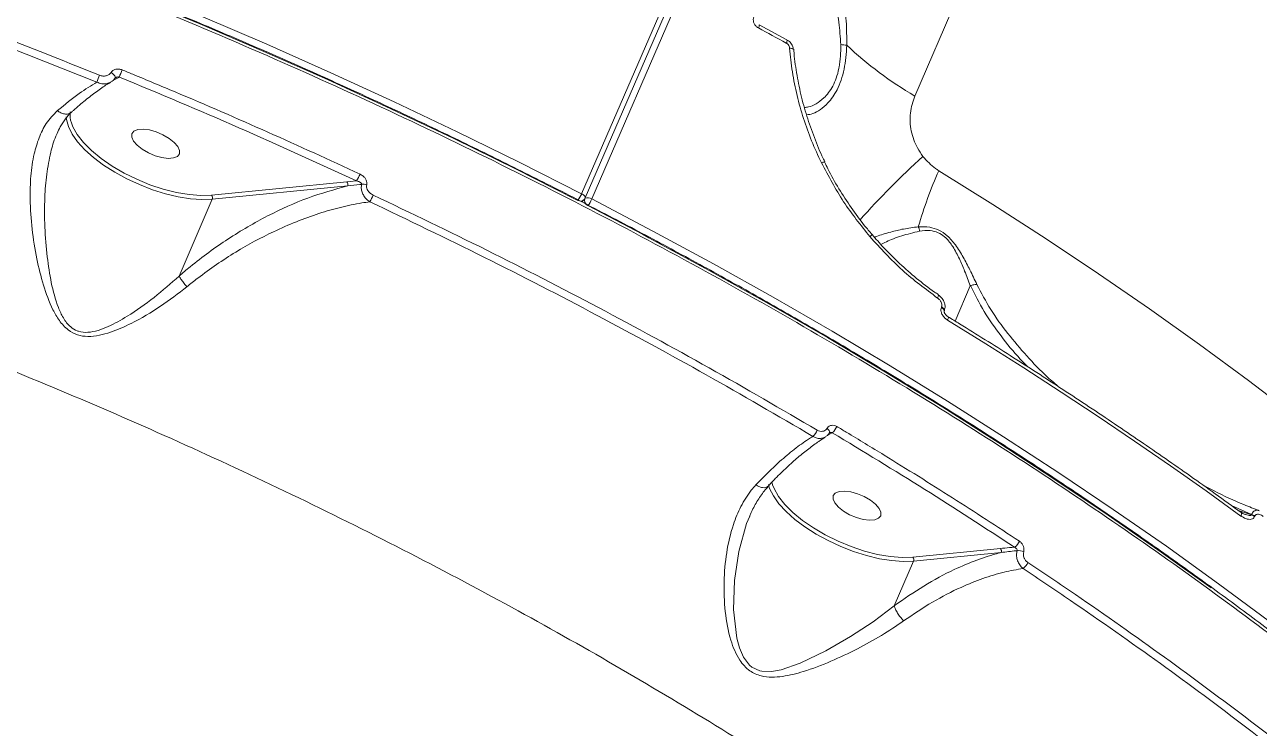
# Model space of a CAD drawing. Header units: millimetres. Extents: x -11024 to 8278, y -7837 to 5770.
# Drawn here: x 3873.3 to 4088.6, y 1515.4 to 1638 of the extents above; entities that cross this region are included whole.
import ezdxf

# ---------------------------------------------------------------- set-up
doc = ezdxf.new("R2010")
doc.units = ezdxf.units.MM
doc.layers.add('DIKOM_ОБЪЕКТ', color=7, linetype='Continuous')

msp = doc.modelspace()

# ---------------------------------------------------------------- linework, layer by layer
at = {"layer": 'DIKOM_ОБЪЕКТ', "color": 7, "linetype": 'Continuous', "lineweight": 15}
for p, q in [((3970.447, 1608.571), (4143.439, 2008.019)), ((3971.055, 1607.837), (4144.047, 2007.285)), ((4145.204, 2007.109), (3972.212, 1607.661)), ((4153.625, 1914.455), (4028.527, 1625.599)), ((4006.256, 1635.386), (4001.388, 1638.022)), ((3889.815, 1628.908), (3888.663, 1628.284)), ((3905.904, 1608.299), (3929.51, 1610.632)), ((3929.51, 1610.632), (3931.205, 1610.792)), ((3929.638, 1609.939), (3906.032, 1607.607)), ((3969.78, 1607.409), (3965.563, 1609.564)), ((3900.237, 1594.227), (3906.032, 1607.607)), ((3970.487, 1607.141), (3970.87, 1607.554)), ((3981.075, 1601.502), (3971.54, 1606.501)), ((4038.231, 1592.547), (4035.563, 1586.387)), ((4032.633, 1590.964), (4032.643, 1590.959)), ((4033.187, 1588.773), (4033.219, 1588.845)), ((4033.659, 1588.115), (4033.69, 1588.187)), ((4014.16, 1566.92), (4013.256, 1566.429)), ((4003.609, 1558.388), (4003.75, 1557.858)), ((3999.848, 1552.617), (3999.748, 1552.387)), ((4087.29, 1552.696), (4083.766, 1554.254)), ((4084.979, 1553.38), (4087.247, 1552.596)), ((4085.443, 1553.045), (4085.451, 1553.04)), ((4087.247, 1552.596), (4087.29, 1552.696)), ((4087.852, 1552.407), (4087.809, 1552.306)), ((4028.208, 1545.238), (4043.471, 1546.746)), ((4043.6, 1546.053), (4028.336, 1544.545)), ((4024.96, 1536.748), (4028.336, 1544.545))]:
    msp.add_line(p, q, dxfattribs=at)
at = {"layer": 'DIKOM_ОБЪЕКТ', "color": 7, "linetype": 'Continuous', "lineweight": 15, "flags": 128}
for points in [[(3965.563, 1609.564), (3959.011, 1612.859), (3948.143, 1618.186), (3937.184, 1623.385), (3926.142, 1628.451), (3915.028, 1633.381), (3903.852, 1638.17), (3892.621, 1642.814), (3881.346, 1647.31), (3870.037, 1651.652), (3858.702, 1655.839), (3847.351, 1659.866), (3835.995, 1663.73), (3824.641, 1667.428), (3813.301, 1670.956), (3801.984, 1674.312), (3790.698, 1677.492), (3779.454, 1680.495), (3768.261, 1683.317), (3757.128, 1685.956), (3746.066, 1688.41), (3735.083, 1690.677), (3731.992, 1691.284)], [(3870.466, 1652.92), (3881.802, 1648.567), (3893.104, 1644.061), (3904.361, 1639.405), (3915.565, 1634.605), (3926.705, 1629.664), (3937.773, 1624.585), (3948.758, 1619.374), (3959.653, 1614.035), (3970.447, 1608.571)], [(4006.134, 1634.82), (4005.526, 1635.152), (4004.918, 1635.482), (4004.309, 1635.813), (4003.7, 1636.143), (4003.091, 1636.472), (4002.481, 1636.802), (4001.87, 1637.131), (4001.259, 1637.459)], [(4007.349, 1633.711), (4007.348, 1633.722), (4007.318, 1633.777), (4007.254, 1633.828), (4007.157, 1633.872), (4007.031, 1633.907), (4006.88, 1633.932), (4006.711, 1633.946)], [(3888.365, 1629.696), (3888.568, 1629.564), (3888.752, 1629.415), (3888.905, 1629.257), (3889.019, 1629.1), (3889.087, 1628.954), (3889.105, 1628.827), (3889.074, 1628.729)], [(3906.032, 1607.607), (3904.208, 1607.547), (3902.205, 1607.688), (3900.067, 1608.029), (3897.841, 1608.561), (3895.574, 1609.274), (3893.316, 1610.151), (3891.115, 1611.173), (3889.02, 1612.319), (3887.075, 1613.563), (3885.324, 1614.879), (3883.804, 1616.238), (3882.547, 1617.61), (3881.582, 1618.966), (3880.929, 1620.276), (3880.603, 1621.512), (3880.566, 1621.953)], [(3881.446, 1620.92), (3881.709, 1620.238), (3882.476, 1618.879), (3883.575, 1617.482), (3884.977, 1616.08), (3886.649, 1614.707), (3888.55, 1613.395), (3890.636, 1612.178), (3892.854, 1611.083), (3895.152, 1610.138), (3897.475, 1609.365), (3899.765, 1608.783), (3901.968, 1608.407), (3904.031, 1608.244), (3905.904, 1608.299)], [(3892.008, 1619.022), (3891.98, 1618.432), (3892.291, 1617.748), (3892.914, 1617.025), (3893.8, 1616.322), (3894.877, 1615.697), (3896.056, 1615.199), (3897.244, 1614.869), (3898.343, 1614.734), (3899.265, 1614.804), (3899.935, 1615.075), (3900.298, 1615.523), (3900.325, 1616.113), (3900.015, 1616.797), (3899.391, 1617.52), (3898.505, 1618.222), (3897.429, 1618.848), (3896.249, 1619.346), (3895.061, 1619.676), (3893.962, 1619.811), (3893.04, 1619.74), (3892.371, 1619.47), (3892.008, 1619.022)], [(4032.722, 1612.587), (4042.175, 1606.688), (4051.46, 1600.704), (4060.568, 1594.639), (4069.49, 1588.499), (4078.217, 1582.29), (4086.742, 1576.018), (4095.057, 1569.687), (4103.155, 1563.305), (4111.026, 1556.877), (4118.665, 1550.41), (4126.064, 1543.908), (4133.216, 1537.379), (4140.114, 1530.828), (4146.753, 1524.261), (4153.126, 1517.685), (4159.227, 1511.106)], [(3971.055, 1607.837), (3971.061, 1607.855), (3971.07, 1607.944), (3971.042, 1608.044), (3970.98, 1608.151), (3970.884, 1608.262), (3970.761, 1608.372), (3970.613, 1608.476), (3970.447, 1608.571)], [(3972.212, 1607.661), (3982.877, 1602.06), (3993.423, 1596.344), (4003.84, 1590.52), (4014.119, 1584.592), (4024.251, 1578.565), (4034.229, 1572.444), (4044.044, 1566.234), (4053.687, 1559.941), (4063.151, 1553.569), (4072.427, 1547.124), (4081.508, 1540.612), (4090.385, 1534.039), (4099.053, 1527.408), (4107.502, 1520.727), (4115.726, 1514.001)], [(4080.219, 1539.873), (4071.517, 1546.108), (4062.263, 1552.538), (4052.822, 1558.894), (4043.202, 1565.172), (4033.41, 1571.367), (4023.456, 1577.474), (4013.348, 1583.487), (4003.093, 1589.401), (3992.701, 1595.211), (3982.181, 1600.913), (3981.075, 1601.502)], [(4032.643, 1590.959), (4032.665, 1590.93), (4032.676, 1590.868), (4032.666, 1590.78), (4032.635, 1590.67), (4032.585, 1590.542), (4032.516, 1590.399)], [(4033.659, 1588.115), (4033.673, 1588.166), (4033.653, 1588.305), (4033.56, 1588.461), (4033.4, 1588.622), (4033.187, 1588.773)], [(4033.69, 1588.188), (4033.704, 1588.238), (4033.684, 1588.377), (4033.591, 1588.533), (4033.431, 1588.694), (4033.219, 1588.845)], [(4034.275, 1586.541), (4034.336, 1586.697), (4034.377, 1586.838), (4034.397, 1586.956), (4034.396, 1587.049), (4034.372, 1587.113), (4034.348, 1587.136)], [(4085.435, 1552.407), (4079.336, 1556.79), (4073.147, 1561.143), (4066.871, 1565.465), (4060.511, 1569.753), (4054.069, 1574.007), (4047.547, 1578.223), (4040.948, 1582.402), (4034.275, 1586.541)], [(4013.246, 1567.687), (4013.392, 1567.56), (4013.514, 1567.427), (4013.609, 1567.293), (4013.672, 1567.165), (4013.7, 1567.047), (4013.693, 1566.944), (4013.666, 1566.882)], [(4028.336, 1544.545), (4026.512, 1544.485), (4024.51, 1544.626), (4022.372, 1544.967), (4020.146, 1545.5), (4017.879, 1546.212), (4015.62, 1547.089), (4013.42, 1548.111), (4011.324, 1549.257), (4009.38, 1550.501), (4007.629, 1551.817), (4006.108, 1553.176), (4004.852, 1554.548), (4003.887, 1555.904), (4003.234, 1557.214), (4003.022, 1557.871)], [(4003.75, 1557.858), (4004.013, 1557.176), (4004.781, 1555.817), (4005.879, 1554.42), (4007.281, 1553.018), (4008.953, 1551.645), (4010.855, 1550.333), (4012.94, 1549.116), (4015.159, 1548.021), (4017.457, 1547.076), (4019.779, 1546.303), (4022.07, 1545.721), (4024.273, 1545.345), (4026.336, 1545.182), (4028.208, 1545.238)], [(4014.312, 1555.96), (4014.285, 1555.37), (4014.595, 1554.686), (4015.219, 1553.963), (4016.105, 1553.261), (4017.181, 1552.635), (4018.361, 1552.137), (4019.549, 1551.807), (4020.648, 1551.672), (4021.57, 1551.742), (4022.239, 1552.013), (4022.602, 1552.461), (4022.63, 1553.051), (4022.319, 1553.735), (4021.696, 1554.458), (4020.81, 1555.16), (4019.733, 1555.786), (4018.553, 1556.284), (4017.366, 1556.614), (4016.267, 1556.749), (4015.345, 1556.679), (4014.675, 1556.408), (4014.312, 1555.96)], [(4085.451, 1553.04), (4085.478, 1553.015), (4085.52, 1552.939), (4085.537, 1552.836), (4085.529, 1552.71), (4085.494, 1552.565), (4085.435, 1552.407)], [(3999.748, 1552.387), (3999.18, 1551.082), (3997.829, 1546.252), (3997.097, 1541.171), (3996.934, 1536.138), (3997.515, 1531.128), (3997.978, 1529.413), (3998.684, 1527.799), (3999.746, 1526.421), (4000.152, 1526.09), (4001.53, 1525.449), (4001.88, 1525.373), (4003.567, 1525.315), (4005.251, 1525.61), (4008.566, 1526.748), (4013.017, 1528.894), (4017.359, 1531.426), (4021.259, 1533.987), (4024.955, 1536.739), (4024.958, 1536.741), (4024.958, 1536.741)]]:
    msp.add_lwpolyline(points, dxfattribs=at)
at = {"layer": 'DIKOM_ОБЪЕКТ', "color": 7, "linetype": 'Continuous', "lineweight": 15}
for centre, radius, start, end in [((4000.642, 1637.896), 0.757, 324.7412, 9.57473), ((4005.546, 1635.243), 0.724, 324.27365, 11.38524), ((4014.998, 1622.673), 11.894, 81.8662, 86.92496), ((4062.301, 1683.168), 66.745, 226.88305, 239.60148), ((3905.872, 1623.304), 17.007, 156.25453, 160.76103), ((3900.55, 1623.004), 15.493, 156.32902, 161.14716), ((3885.414, 1622.303), 4.203, 172.92742, 199.21628), ((4117.861, 1516.96), 131.716, 131.85861, 138.65138), ((4012.737, 1613.211), 0.88, 87.42456, 122.62667), ((3929.046, 1610.188), 0.642, 337.1838, 43.75538), ((3920.595, 1616.737), 12.162, 330.73944, 337.03598), ((4105.41, 1580.585), 79.421, 156.23797, 163.75411), ((3932.332, 1608.32), 1.911, 70.70315, 97.43579), ((3965.665, 1610.543), 5.173, 322.70352, 337.58926), ((3905.44, 1607.855), 0.642, 337.19908, 43.74009), ((3923.696, 1612.75), 11.28, 330.36239, 336.98568), ((3970.229, 1608.203), 0.912, 240.49914, 314.66881), ((3970.137, 1608.234), 1, 317.13963, 336.58356), ((3971.987, 1607.433), 1.033, 164.00022, 244.41138), ((3971.496, 1606.634), 1.252, 55.10501, 111.46182), ((3967.584, 1609.565), 5.004, 322.24441, 337.63885), ((4026.53, 1601.659), 2.868, 7.60178, 23.52375), ((4019.911, 1602.192), 1.367, 306.13692, 327.48698), ((4012.343, 1569.054), 2.803, 310.42138, 338.17967), ((4008.772, 1568.488), 2.988, 312.37838, 337.7722), ((4086.543, 1550.54), 2.173, 54.35745, 71.10281), ((4086.593, 1550.654), 2.158, 54.31537, 71.1635), ((4043.008, 1546.302), 0.642, 337.19908, 43.74009), ((4044.735, 1548.834), 2.211, 302.69197, 338.30991), ((4046.542, 1544.119), 2.254, 63.73153, 94.0306), ((4027.745, 1544.793), 0.642, 337.17846, 43.79885), ((4046.182, 1545.147), 2.257, 303.77641, 337.84542)]:
    msp.add_arc(centre, radius, start, end, dxfattribs=at)
for points, knots in [([(4231.852, 1331.422), (4231.866, 1334.21), (4231.897, 1340.728), (4230.47, 1351.463), (4227.796, 1363.502), (4223.861, 1375.769), (4218.758, 1388.199), (4212.541, 1400.747), (4205.112, 1413.616), (4196.443, 1426.775), (4186.536, 1440.183), (4175.608, 1453.547), (4163.721, 1466.821), (4150.957, 1479.963), (4137.106, 1493.187), (4122.172, 1506.451), (4106.181, 1519.707), (4089.68, 1532.511), (4072.778, 1544.834), (4055.586, 1556.661), (4037.619, 1568.332), (4018.905, 1579.802), (3999.489, 1591.03), (3979.526, 1601.917), (3959.067, 1612.424), (3938.174, 1622.516), (3916.774, 1632.22), (3894.921, 1641.484), (3872.682, 1650.266), (3850.546, 1658.372), (3828.588, 1665.789), (3806.874, 1672.522), (3785.051, 1678.678), (3763.191, 1684.217), (3741.379, 1689.085), (3721.343, 1692.987), (3708.752, 1694.997), (3703.183, 1695.886)], [0, 0, 0, 0, 0.0220395, 0.0515327, 0.0810498, 0.110543, 0.1392036, 0.1678862, 0.1965469, 0.2260401, 0.2555572, 0.2850504, 0.3137111, 0.3423938, 0.3710544, 0.4005474, 0.4300647, 0.4595577, 0.4871864, 0.514835, 0.5424636, 0.5708353, 0.5992285, 0.6276002, 0.656261, 0.6849437, 0.7136043, 0.7430976, 0.7726147, 0.8021081, 0.8307687, 0.8594515, 0.8881121, 0.9176055, 0.9471227, 0.9766159, 1, 1, 1, 1]), ([(4232.029, 1331.689), (4232.047, 1332.883), (4232.093, 1335.863), (4231.828, 1340.74), (4231.276, 1346.302), (4230.417, 1351.962), (4229.265, 1357.717), (4227.815, 1363.569), (4226.067, 1369.522), (4224.02, 1375.569), (4221.684, 1381.692), (4219.064, 1387.865), (4216.17, 1394.069), (4213.004, 1400.303), (4209.564, 1406.568), (4205.851, 1412.866), (4201.864, 1419.2), (4197.603, 1425.572), (4193.065, 1431.982), (4188.251, 1438.433), (4183.156, 1444.926), (4177.782, 1451.463), (4172.142, 1458.026), (4166.259, 1464.588), (4160.152, 1471.125), (4153.832, 1477.628), (4147.295, 1484.102), (4140.54, 1490.549), (4133.564, 1496.972), (4126.365, 1503.372), (4118.943, 1509.751), (4111.295, 1516.11), (4103.417, 1522.452), (4095.307, 1528.779), (4086.98, 1535.079), (4078.473, 1541.324), (4069.814, 1547.49), (4061.017, 1553.57), (4052.076, 1559.569), (4042.99, 1565.488), (4033.758, 1571.327), (4024.38, 1577.086), (4014.858, 1582.765), (4005.19, 1588.365), (3995.378, 1593.884), (3985.419, 1599.323), (3975.325, 1604.677), (3965.123, 1609.93), (3954.844, 1615.066), (3944.51, 1620.074), (3934.124, 1624.954), (3923.686, 1629.705), (3913.195, 1634.327), (3902.652, 1638.822), (3892.057, 1643.189), (3881.411, 1647.427), (3870.712, 1651.537), (3859.962, 1655.518), (3849.165, 1659.368), (3838.346, 1663.079), (3827.538, 1666.639), (3816.771, 1670.037), (3806.052, 1673.271), (3795.38, 1676.344), (3784.755, 1679.254), (3774.176, 1682.002), (3763.644, 1684.587), (3753.159, 1687.011), (3742.722, 1689.272), (3732.332, 1691.372), (3721.994, 1693.303), (3712.425, 1694.964), (3706.349, 1695.9), (3703.665, 1696.313)], [0, 0, 0, 0, 0.0094077, 0.0234759, 0.0375496, 0.0516398, 0.0657619, 0.0799312, 0.0941627, 0.1084717, 0.1228261, 0.1371271, 0.1513569, 0.1655334, 0.1796719, 0.1937879, 0.2078976, 0.2220155, 0.2361532, 0.2503267, 0.264552, 0.2788449, 0.2932013, 0.3075359, 0.3217851, 0.3359737, 0.3501177, 0.3642335, 0.378337, 0.3924445, 0.4065668, 0.4207201, 0.43492, 0.4491828, 0.4635204, 0.477859, 0.4920988, 0.5062929, 0.5204522, 0.5345889, 0.5487143, 0.5628396, 0.5769742, 0.5911282, 0.6053129, 0.6195398, 0.6338199, 0.6481184, 0.6623743, 0.6765814, 0.6907509, 0.7048943, 0.7190234, 0.7331492, 0.7472821, 0.7614309, 0.7756066, 0.7898213, 0.8040855, 0.8183882, 0.8326642, 0.8468852, 0.8610655, 0.8752172, 0.8893511, 0.9034786, 0.9176113, 0.9317562, 0.9459252, 0.9601293, 0.9743798, 0.9886794, 1, 1, 1, 1]), ([(4013.379, 1658.202), (4013.505, 1657.53), (4013.756, 1656.185), (4014.235, 1653.52), (4014.782, 1650.541), (4015.41, 1647.05), (4016.074, 1643.084), (4016.669, 1638.751), (4016.677, 1635.848), (4016.681, 1634.447)], [0, 0, 0, 0, 0.131661, 0.2634908, 0.3951413, 0.5268766, 0.6882986, 0.8495341, 1, 1, 1, 1]), ([(4015.636, 1634.549), (4015.549, 1635.856), (4015.366, 1638.602), (4014.502, 1642.655), (4013.587, 1646.396), (4012.735, 1649.705), (4011.991, 1652.547), (4011.331, 1655.108), (4010.981, 1656.426), (4010.806, 1657.084)], [0, 0, 0, 0, 0.1463713, 0.3075801, 0.4690085, 0.6020957, 0.735109, 0.8676405, 1, 1, 1, 1]), ([(3885.889, 1628.01), (3880.414, 1630.197), (3869.466, 1634.571), (3852.913, 1640.729), (3836.291, 1646.609), (3825.182, 1650.234), (3819.628, 1652.046)], [0, 0, 0, 0, 0.249099, 0.4982002, 0.7490972, 1, 1, 1, 1]), ([(3819.956, 1653.312), (3825.482, 1651.509), (3836.535, 1647.903), (3853.154, 1642.029), (3869.783, 1635.846), (3880.835, 1631.431), (3886.361, 1629.224)], [0, 0, 0, 0, 0.2490986, 0.4981984, 0.749099, 1, 1, 1, 1]), ([(4001.259, 1637.459), (4001.166, 1637.517), (4000.929, 1637.663), (4000.626, 1638.009), (4000.416, 1638.466), (4000.352, 1638.958), (4000.443, 1639.251), (4000.489, 1639.398)], [0, 0, 0, 0, 0.1419094, 0.3566991, 0.5713666, 0.7856583, 1, 1, 1, 1]), ([(4006.711, 1633.946), (4006.692, 1634.054), (4006.655, 1634.269), (4006.473, 1634.561), (4006.281, 1634.735), (4006.16, 1634.805), (4006.134, 1634.82)], [0, 0, 0, 0, 0.3057884, 0.6116651, 0.9181108, 1, 1, 1, 1]), ([(4007.331, 1633.71), (4007.328, 1633.799), (4007.316, 1634.127), (4007.061, 1634.668), (4006.671, 1635.159), (4006.342, 1635.311), (4006.243, 1635.357)], [0, 0, 0, 0, 0.1297225, 0.4776288, 0.8420961, 1, 1, 1, 1]), ([(4009.305, 1623.607), (4009.54, 1623.623), (4010.182, 1623.668), (4011.342, 1624.21), (4012.821, 1625.274), (4014.061, 1626.851), (4014.883, 1628.72), (4015.2, 1629.891), (4015.442, 1631.163), (4015.612, 1632.537), (4015.628, 1633.872), (4015.636, 1634.549)], [0, 0, 0, 0, 0.0835801, 0.2289508, 0.3780456, 0.5708353, 0.6688944, 0.7705, 0.7851239, 0.8910909, 1, 1, 1, 1]), ([(4016.681, 1634.447), (4016.639, 1633.733), (4016.554, 1632.306), (4016.234, 1630.247), (4015.718, 1628.338), (4014.827, 1626.209), (4013.555, 1624.431), (4012.09, 1623.183), (4010.797, 1622.463), (4010.03, 1622.362), (4009.659, 1622.314)], [0, 0, 0, 0, 0.10247756, 0.20483599, 0.30818858, 0.41152153, 0.59557534, 0.73331934, 0.87123909, 1, 1, 1, 1]), ([(4012.263, 1613.952), (4011.673, 1615.223), (4010.494, 1617.764), (4009.089, 1621.692), (4007.961, 1625.71), (4007.126, 1629.807), (4006.849, 1632.567), (4006.711, 1633.946)], [0, 0, 0, 0, 0.19783949, 0.39550765, 0.59316657, 0.79658672, 1, 1, 1, 1]), ([(4012.87, 1614.135), (4012.771, 1614.33), (4012.068, 1615.7), (4010.994, 1618.348), (4009.678, 1622.062), (4008.639, 1625.853), (4007.902, 1629.673), (4007.509, 1632.323), (4007.448, 1633.682), (4007.444, 1633.772)], [0, 0, 0, 0, 0.0313371, 0.2207337, 0.4114221, 0.6029496, 0.7948306, 0.9863718, 1, 1, 1, 1]), ([(3888.365, 1629.696), (3888.468, 1629.819), (3888.68, 1630.072), (3889.18, 1630.277), (3889.75, 1630.326), (3890.12, 1630.21), (3890.305, 1630.153)], [0, 0, 0, 0, 0.2338545, 0.4824309, 0.7412726, 1, 1, 1, 1]), ([(3890.305, 1630.153), (3890.921, 1629.9), (3894.003, 1628.634), (3902.501, 1625.084), (3915.762, 1619.362), (3926.446, 1614.45), (3931.793, 1611.992)], [0, 0, 0, 0, 0.04413664, 0.22071303, 0.61001349, 1, 1, 1, 1]), ([(3879.024, 1623.05), (3880.315, 1624.109), (3882.709, 1626.072), (3884.886, 1627.399), (3885.889, 1628.01)], [0, 0, 0, 0, 0.53951344, 1, 1, 1, 1]), ([(3881.431, 1622.741), (3881.559, 1622.861), (3882.392, 1623.638), (3883.866, 1624.865), (3885.817, 1626.374), (3887.308, 1627.416), (3888.098, 1627.873), (3888.321, 1628.002)], [0, 0, 0, 0, 0.0509228, 0.3313254, 0.6112174, 0.8901779, 1, 1, 1, 1]), ([(3888.305, 1628.036), (3888.1, 1627.93), (3887.639, 1627.693), (3886.762, 1627.674), (3886.179, 1627.899), (3885.889, 1628.01)], [0, 0, 0, 0, 0.2885268, 0.6455768, 1, 1, 1, 1]), ([(3886.361, 1629.224), (3886.552, 1629.165), (3886.933, 1629.048), (3887.523, 1629.1), (3888.04, 1629.31), (3888.26, 1629.571), (3888.365, 1629.696)], [0, 0, 0, 0, 0.2583851, 0.5167569, 0.7677696, 1, 1, 1, 1]), ([(3888.31, 1628.047), (3888.405, 1628.093), (3888.721, 1628.245), (3888.923, 1628.534), (3889.065, 1628.735)], [0, 0, 0, 0, 0.3008724, 1, 1, 1, 1]), ([(3889.079, 1628.73), (3889.088, 1628.749), (3889.099, 1628.774), (3889.16, 1628.803), (3889.174, 1628.81)], [0, 0, 0, 0, 0.7753018, 1, 1, 1, 1]), ([(3889.815, 1628.908), (3889.733, 1628.915), (3889.574, 1628.929), (3889.348, 1628.896), (3889.223, 1628.832), (3889.175, 1628.807)], [0, 0, 0, 0, 0.3952108, 0.7685162, 1, 1, 1, 1]), ([(3931.205, 1610.792), (3924.372, 1613.928), (3910.686, 1620.209), (3896.779, 1626.006), (3889.815, 1628.908)], [0, 0, 0, 0, 0.4992713, 1, 1, 1, 1]), ([(4028.527, 1625.599), (4028.21, 1624.631), (4027.583, 1622.715), (4027.797, 1619.52), (4028.687, 1616.897), (4029.631, 1615.544), (4029.967, 1615.061)], [0, 0, 0, 0, 0.2885741, 0.5716359, 0.8470388, 1, 1, 1, 1]), ([(3901.606, 1592.348), (3900.09, 1591.186), (3897.022, 1588.836), (3892.504, 1586.193), (3888.895, 1584.586), (3886.339, 1583.856), (3884.395, 1583.616), (3882.487, 1583.883), (3880.714, 1584.841), (3879.304, 1586.428), (3877.803, 1589.046), (3876.491, 1592.664), (3875.327, 1597.384), (3874.528, 1602.425), (3874.19, 1607.28), (3874.316, 1611.701), (3874.836, 1615.299), (3875.761, 1618.365), (3877.036, 1621), (3878.336, 1622.341), (3879.024, 1623.05)], [0, 0, 0, 0, 0.0863514, 0.1746778, 0.2336174, 0.2635117, 0.2941187, 0.3212052, 0.3485615, 0.3826676, 0.4154287, 0.4844312, 0.555016, 0.6333669, 0.7133067, 0.7760744, 0.8404061, 0.8905384, 0.9421319, 1, 1, 1, 1]), ([(3878.985, 1619.065), (3879.149, 1619.454), (3879.553, 1620.407), (3880.393, 1621.627), (3881.031, 1622.448), (3881.434, 1622.745), (3881.437, 1622.748)], [0, 0, 0, 0, 0.2580208, 0.6337313, 0.9969618, 1, 1, 1, 1]), ([(3879.024, 1623.05), (3879.059, 1623.024), (3879.291, 1622.85), (3879.774, 1622.581), (3880.446, 1622.416), (3881.044, 1622.466), (3881.305, 1622.675), (3881.422, 1622.769)], [0, 0, 0, 0, 0.0417136, 0.2742094, 0.5326265, 0.7909991, 1, 1, 1, 1]), ([(4175.541, 1299.111), (4175.457, 1302.436), (4175.29, 1309.088), (4173.651, 1319.502), (4170.978, 1330.298), (4167.131, 1341.491), (4162.122, 1353.039), (4156.055, 1364.691), (4148.979, 1376.404), (4140.958, 1388.136), (4131.862, 1400.075), (4121.678, 1412.19), (4110.414, 1424.441), (4098.316, 1436.561), (4085.444, 1448.511), (4071.874, 1460.257), (4057.388, 1471.987), (4041.999, 1483.659), (4025.738, 1495.229), (4008.953, 1506.448), (3991.715, 1517.286), (3974.097, 1527.721), (3955.825, 1537.916), (3936.934, 1547.824), (3917.477, 1557.403), (3897.863, 1566.449), (3878.161, 1574.942), (3858.442, 1582.876), (3838.401, 1590.372), (3818.097, 1597.382), (3797.592, 1603.873), (3778.756, 1609.282), (3761.609, 1613.792), (3751.331, 1616.2), (3746.187, 1617.405)], [0, 0, 0, 0, 0.0311783, 0.0623808, 0.0935593, 0.1256441, 0.1577551, 0.18984, 0.22102, 0.2522242, 0.2834046, 0.3154896, 0.3476008, 0.3796861, 0.4108888, 0.4421158, 0.4733187, 0.5054255, 0.5375585, 0.5696654, 0.6009196, 0.6321977, 0.6634522, 0.6956101, 0.7277938, 0.7599519, 0.791284, 0.8226406, 0.8539727, 0.8862091, 0.9184709, 0.9507073, 0.9753303, 1, 1, 1, 1]), ([(3878.988, 1619.063), (3878.907, 1618.902), (3878.409, 1617.919), (3877.76, 1615.544), (3877.081, 1611.986), (3876.745, 1607.596), (3876.753, 1602.757), (3877.176, 1597.775), (3877.866, 1593.071), (3878.823, 1589.5), (3879.989, 1586.904), (3881.083, 1585.433), (3882.139, 1584.786), (3883.14, 1584.445), (3884.398, 1584.341), (3886.14, 1584.712), (3888.464, 1585.636), (3891.771, 1587.492), (3895.949, 1590.412), (3898.816, 1592.956), (3900.234, 1594.217), (3900.236, 1594.218)], [0, 0, 0, 0, 0.0110885, 0.0674756, 0.1391676, 0.2109599, 0.300804, 0.390721, 0.4689466, 0.546952, 0.582235, 0.6175058, 0.6406038, 0.6448524, 0.6721948, 0.7043949, 0.736816, 0.8022818, 0.9010958, 0.9999002, 1, 1, 1, 1]), ([(4029.967, 1615.061), (4030.665, 1614.294), (4031.437, 1613.446), (4032.444, 1612.761), (4032.627, 1612.646), (4032.722, 1612.587)], [0, 0, 0, 0, 0.821704, 0.9078497, 1, 1, 1, 1]), ([(4020.717, 1601.088), (4019.122, 1603.078), (4015.894, 1607.106), (4013.482, 1611.652), (4012.263, 1613.952)], [0, 0, 0, 0, 0.4941651, 1, 1, 1, 1]), ([(4021.09, 1601.478), (4020.654, 1601.981), (4019.363, 1603.471), (4017.418, 1606.132), (4015.276, 1609.437), (4013.746, 1612.113), (4012.994, 1613.701), (4012.803, 1614.105)], [0, 0, 0, 0, 0.1319225, 0.3904773, 0.6502084, 0.9109477, 1, 1, 1, 1]), ([(3932.085, 1610.215), (3932.085, 1610.243), (3932.085, 1610.291), (3932.041, 1610.387), (3931.935, 1610.5), (3931.73, 1610.628), (3931.479, 1610.729), (3931.289, 1610.773), (3931.205, 1610.792)], [0, 0, 0, 0, 0.0762796, 0.1322641, 0.2954777, 0.5061501, 0.7823617, 1, 1, 1, 1]), ([(3931.793, 1611.992), (3931.924, 1611.922), (3932.23, 1611.759), (3932.611, 1611.406), (3932.884, 1610.979), (3933.022, 1610.54), (3932.983, 1610.263), (3932.964, 1610.124)], [0, 0, 0, 0, 0.1825307, 0.4237637, 0.6274407, 0.8134466, 1, 1, 1, 1]), ([(3900.237, 1594.227), (3900.873, 1594.767), (3902.575, 1596.212), (3905.417, 1598.388), (3908.781, 1600.716), (3912.211, 1602.834), (3916.875, 1605.38), (3922.785, 1608.05), (3927.337, 1609.304), (3929.638, 1609.939)], [0, 0, 0, 0, 0.0670804, 0.1796391, 0.2922124, 0.4079229, 0.5236464, 0.7591247, 1, 1, 1, 1]), ([(3932.085, 1610.215), (3931.972, 1610.203), (3931.157, 1610.117), (3930.341, 1610.021), (3929.638, 1609.939)], [0, 0, 0, 0, 0.1380269, 1, 1, 1, 1]), ([(3933.5, 1607.172), (3933.329, 1607.291), (3932.933, 1607.567), (3932.454, 1608.15), (3932.123, 1608.841), (3931.975, 1609.551), (3932.048, 1609.992), (3932.085, 1610.215)], [0, 0, 0, 0, 0.1741798, 0.4036211, 0.6051926, 0.800057, 1, 1, 1, 1]), ([(3932.964, 1610.124), (3932.945, 1609.99), (3932.906, 1609.722), (3933.038, 1609.301), (3933.301, 1608.896), (3933.662, 1608.562), (3933.951, 1608.408), (3934.078, 1608.34)], [0, 0, 0, 0, 0.1888899, 0.3774399, 0.5791945, 0.8164498, 1, 1, 1, 1]), ([(3933.5, 1607.172), (3933.032, 1607.105), (3931.366, 1606.863), (3928.425, 1606.247), (3924.614, 1605.165), (3920.695, 1603.754), (3915.842, 1601.635), (3911.162, 1599.111), (3906.758, 1596.26), (3903.92, 1594.212), (3902.228, 1592.849), (3901.606, 1592.348)], [0, 0, 0, 0, 0.0465643, 0.1660309, 0.2855036, 0.4082666, 0.5310187, 0.7327803, 0.8363376, 0.9398835, 1, 1, 1, 1]), ([(4010.786, 1566.281), (4004.617, 1569.879), (3992.279, 1577.075), (3973.125, 1587.467), (3953.561, 1597.57), (3940.187, 1603.972), (3933.5, 1607.172)], [0, 0, 0, 0, 0.2485958, 0.4971926, 0.7485967, 1, 1, 1, 1]), ([(3934.078, 1608.34), (3940.705, 1605.169), (3953.96, 1598.825), (3973.501, 1588.745), (3992.778, 1578.297), (4005.284, 1571.004), (4011.537, 1567.358)], [0, 0, 0, 0, 0.2485977, 0.4971941, 0.7485985, 1, 1, 1, 1]), ([(4021.534, 1600.97), (4021.649, 1601.021), (4022.372, 1601.343), (4024.104, 1601.838), (4026.536, 1602.462), (4028.281, 1602.689), (4029.16, 1602.804)], [0, 0, 0, 0, 0.0706642, 0.4434206, 0.7197711, 1, 1, 1, 1]), ([(4029.373, 1602.038), (4028.307, 1601.782), (4026.15, 1601.264), (4023.929, 1600.404), (4022.931, 1599.897), (4022.62, 1599.739)], [0, 0, 0, 0, 0.4023731, 0.814045, 1, 1, 1, 1]), ([(4029.16, 1602.804), (4029.812, 1602.819), (4030.947, 1602.847), (4032.732, 1602.323), (4034.333, 1601.242), (4035.772, 1599.552), (4037.025, 1597.505), (4038.233, 1595.171), (4038.978, 1593.6), (4039.379, 1592.755)], [0, 0, 0, 0, 0.1507868, 0.2625478, 0.3758234, 0.5043708, 0.6581136, 0.8159983, 1, 1, 1, 1]), ([(4038.231, 1592.547), (4037.91, 1593.392), (4037.326, 1594.927), (4036.35, 1597.229), (4035.327, 1599.223), (4034.151, 1600.777), (4033.189, 1601.496), (4032.256, 1601.954), (4030.991, 1602.25), (4029.969, 1602.116), (4029.373, 1602.038)], [0, 0, 0, 0, 0.1920813, 0.3493716, 0.5094425, 0.6344099, 0.7186306, 0.7420767, 0.849584, 1, 1, 1, 1]), ([(4032.516, 1590.399), (4030.424, 1591.949), (4026.188, 1595.09), (4022.556, 1599.072), (4020.717, 1601.088)], [0, 0, 0, 0, 0.4937893, 1, 1, 1, 1]), ([(4032.651, 1590.995), (4032.43, 1591.14), (4031.129, 1591.995), (4028.855, 1593.791), (4025.872, 1596.382), (4023.266, 1598.947), (4021.741, 1600.716), (4021.086, 1601.476)], [0, 0, 0, 0, 0.051823, 0.3048695, 0.5577534, 0.810046, 1, 1, 1, 1]), ([(3900.236, 1594.218), (3900.236, 1594.219), (3900.235, 1594.221), (3900.236, 1594.224), (3900.237, 1594.226), (3900.237, 1594.227)], [0, 0, 0, 0, 0.30157062, 0.71031142, 1, 1, 1, 1]), ([(3901.606, 1592.348), (3901.573, 1592.385), (3901.357, 1592.629), (3900.968, 1593.101), (3900.509, 1593.731), (3900.327, 1594.056), (3900.236, 1594.218)], [0, 0, 0, 0, 0.0562404, 0.3685563, 0.6842951, 1, 1, 1, 1]), ([(4038.236, 1592.553), (4038.235, 1592.553), (4038.234, 1592.552), (4038.232, 1592.55), (4038.231, 1592.548), (4038.231, 1592.547)], [0, 0, 0, 0, 0.2896753, 0.6870651, 1, 1, 1, 1]), ([(4038.236, 1592.553), (4038.442, 1592.615), (4038.816, 1592.728), (4039.186, 1592.76), (4039.349, 1592.755), (4039.379, 1592.755)], [0, 0, 0, 0, 0.4993604, 0.9072587, 1, 1, 1, 1]), ([(4048.239, 1578.402), (4047.801, 1578.85), (4046.124, 1580.562), (4043.549, 1583.756), (4040.535, 1587.99), (4039.005, 1591.027), (4038.236, 1592.553)], [0, 0, 0, 0, 0.1060923, 0.4053891, 0.7011457, 1, 1, 1, 1]), ([(4039.379, 1592.755), (4040.154, 1591.284), (4041.713, 1588.325), (4044.705, 1584.196), (4048.05, 1580.297), (4051.032, 1577.126), (4053.076, 1575.42), (4053.782, 1574.83)], [0, 0, 0, 0, 0.2198412, 0.4423229, 0.662918, 0.8835731, 1, 1, 1, 1]), ([(4033.219, 1588.845), (4033.237, 1588.901), (4033.286, 1589.042), (4033.277, 1589.324), (4033.158, 1589.694), (4032.902, 1590.088), (4032.646, 1590.295), (4032.516, 1590.399)], [0, 0, 0, 0, 0.103429, 0.2623949, 0.4611448, 0.728168, 1, 1, 1, 1]), ([(4033.674, 1588.195), (4033.73, 1588.336), (4033.855, 1588.656), (4033.829, 1589.224), (4033.634, 1589.849), (4033.242, 1590.475), (4032.842, 1590.79), (4032.637, 1590.952)], [0, 0, 0, 0, 0.1429209, 0.3245708, 0.5224932, 0.7544862, 1, 1, 1, 1]), ([(4034.275, 1586.541), (4034.11, 1586.657), (4033.754, 1586.909), (4033.354, 1587.419), (4033.133, 1587.946), (4033.076, 1588.405), (4033.15, 1588.65), (4033.187, 1588.773)], [0, 0, 0, 0, 0.2267237, 0.491902, 0.695911, 0.8476975, 1, 1, 1, 1]), ([(4034.348, 1587.138), (4034.338, 1587.143), (4034.186, 1587.223), (4033.961, 1587.433), (4033.76, 1587.72), (4033.681, 1587.91), (4033.658, 1588.018), (4033.654, 1588.081), (4033.658, 1588.111), (4033.659, 1588.114), (4033.659, 1588.115)], [0, 0, 0, 0, 0.02648444, 0.41292059, 0.64173709, 0.76898639, 0.84362216, 0.89481514, 0.94714009, 1, 1, 1, 1]), ([(4085.451, 1553.04), (4083.954, 1554.122), (4079.612, 1557.261), (4072.288, 1562.412), (4063.43, 1568.469), (4054.406, 1574.457), (4045.386, 1580.269), (4038.667, 1584.479), (4035.02, 1586.722), (4034.348, 1587.136)], [0, 0, 0, 0, 0.0925232, 0.2683371, 0.4441504, 0.6199602, 0.7957655, 0.9623181, 1, 1, 1, 1]), ([(4011.537, 1567.358), (4011.685, 1567.288), (4011.979, 1567.148), (4012.449, 1567.139), (4012.872, 1567.286), (4013.124, 1567.507), (4013.227, 1567.659), (4013.246, 1567.687)], [0, 0, 0, 0, 0.2364248, 0.4726355, 0.7092015, 0.9458532, 1, 1, 1, 1]), ([(4013.246, 1567.687), (4013.265, 1567.715), (4013.367, 1567.866), (4013.617, 1568.085), (4014.038, 1568.232), (4014.505, 1568.222), (4014.798, 1568.082), (4014.945, 1568.012)], [0, 0, 0, 0, 0.053495, 0.2897638, 0.526326, 0.763095, 1, 1, 1, 1]), ([(4014.945, 1568.012), (4015.497, 1567.681), (4018.261, 1566.028), (4025.034, 1561.916), (4035.162, 1555.61), (4042.912, 1550.549), (4046.789, 1548.017)], [0, 0, 0, 0, 0.0507678, 0.2538492, 0.6266957, 1, 1, 1, 1]), ([(4000.829, 1557.834), (4002.224, 1559.247), (4004.522, 1561.574), (4007.557, 1564.09), (4009.474, 1565.474), (4010.519, 1566.117), (4010.786, 1566.281)], [0, 0, 0, 0, 0.3957856, 0.6516387, 0.9110027, 1, 1, 1, 1]), ([(4002.905, 1557.553), (4003.346, 1558.021), (4004.469, 1559.214), (4006.234, 1560.914), (4008.185, 1562.665), (4010.053, 1564.174), (4011.651, 1565.343), (4012.562, 1565.897), (4012.931, 1566.121)], [0, 0, 0, 0, 0.1208695, 0.3081634, 0.496292, 0.6846187, 0.8721954, 1, 1, 1, 1]), ([(4012.91, 1566.171), (4012.7, 1566.079), (4012.271, 1565.892), (4011.508, 1565.929), (4011.026, 1566.164), (4010.786, 1566.281)], [0, 0, 0, 0, 0.3224589, 0.6611049, 1, 1, 1, 1]), ([(4012.995, 1566.252), (4013.063, 1566.284), (4013.347, 1566.414), (4013.519, 1566.686), (4013.65, 1566.892)], [0, 0, 0, 0, 0.23950215, 1, 1, 1, 1]), ([(4013.666, 1566.876), (4013.676, 1566.897), (4013.689, 1566.925), (4013.72, 1566.928), (4013.729, 1566.929)], [0, 0, 0, 0, 0.7310156, 1, 1, 1, 1]), ([(4014.16, 1566.92), (4014.109, 1566.942), (4014.008, 1566.985), (4013.853, 1566.989), (4013.767, 1566.951), (4013.727, 1566.934)], [0, 0, 0, 0, 0.3511765, 0.7019832, 1, 1, 1, 1]), ([(4045.929, 1546.973), (4040.748, 1550.351), (4030.373, 1557.114), (4019.568, 1563.649), (4014.16, 1566.92)], [0, 0, 0, 0, 0.4994446, 1, 1, 1, 1]), ([(4026.605, 1534.127), (4025.337, 1533.273), (4022.766, 1531.541), (4018.462, 1529.184), (4013.896, 1527.015), (4009.538, 1525.351), (4006.09, 1524.483), (4003.622, 1524.277), (4001.653, 1524.466), (3999.594, 1525.358), (3998.076, 1527.046), (3997.092, 1528.941), (3996.093, 1531.746), (3995.378, 1535.806), (3995.182, 1540.961), (3995.629, 1546.094), (3996.657, 1550.506), (3998.158, 1554.138), (3999.556, 1556.398), (4000.557, 1557.528), (4000.829, 1557.834)], [0, 0, 0, 0, 0.0704053, 0.1427033, 0.2195572, 0.2979653, 0.355592, 0.384867, 0.4149667, 0.449122, 0.48868, 0.5172636, 0.5465221, 0.6240224, 0.7036982, 0.7828141, 0.8640057, 0.9204705, 0.978413, 1, 1, 1, 1]), ([(3999.746, 1552.388), (3999.929, 1552.818), (4000.424, 1553.981), (4001.466, 1555.635), (4002.361, 1556.901), (4002.919, 1557.426), (4002.958, 1557.462)], [0, 0, 0, 0, 0.2218528, 0.6005346, 0.9718841, 1, 1, 1, 1]), ([(4000.829, 1557.834), (4000.867, 1557.81), (4001.032, 1557.706), (4001.428, 1557.498), (4001.995, 1557.323), (4002.554, 1557.323), (4002.778, 1557.496), (4002.884, 1557.577)], [0, 0, 0, 0, 0.0459849, 0.2012162, 0.4773525, 0.7535104, 1, 1, 1, 1]), ([(4088.615, 1553.334), (4087.727, 1553.683), (4085.059, 1554.732), (4081.818, 1556.207), (4079.519, 1557.405), (4078.899, 1557.728)], [0, 0, 0, 0, 0.26704341, 0.80236221, 1, 1, 1, 1]), ([(4086.052, 1552.722), (4085.998, 1552.739), (4085.805, 1552.798), (4085.602, 1552.952), (4085.457, 1553.062)], [0, 0, 0, 0, 0.2835292, 1, 1, 1, 1]), ([(4086.051, 1552.727), (4086.113, 1552.701), (4086.322, 1552.614), (4086.648, 1552.538), (4086.965, 1552.493), (4087.146, 1552.512), (4087.218, 1552.554), (4087.239, 1552.579), (4087.246, 1552.594), (4087.247, 1552.596)], [0, 0, 0, 0, 0.1571858, 0.5286414, 0.783309, 0.9177554, 0.9588979, 0.9934659, 1, 1, 1, 1]), ([(4087.29, 1552.696), (4087.342, 1552.793), (4087.455, 1553.004), (4087.705, 1553.266), (4088.033, 1553.433), (4088.362, 1553.481), (4088.55, 1553.38), (4088.619, 1553.343)], [0, 0, 0, 0, 0.158591, 0.345867, 0.5884236, 0.8501522, 1, 1, 1, 1]), ([(4089.33, 1552.344), (4089.107, 1552.481), (4088.787, 1552.679), (4088.353, 1552.732), (4088.107, 1552.68), (4087.938, 1552.563), (4087.879, 1552.455), (4087.852, 1552.407)], [0, 0, 0, 0, 0.4370895, 0.6288869, 0.7908739, 0.9060679, 1, 1, 1, 1]), ([(4087.809, 1552.306), (4087.767, 1552.23), (4087.672, 1552.061), (4087.402, 1551.879), (4087, 1551.794), (4086.351, 1551.882), (4085.813, 1552.14), (4085.477, 1552.378), (4085.435, 1552.407)], [0, 0, 0, 0, 0.0927919, 0.2061627, 0.3692821, 0.5724376, 0.9471693, 1, 1, 1, 1]), ([(4024.96, 1536.748), (4026.673, 1537.947), (4030.137, 1540.371), (4034.996, 1542.947), (4039.395, 1544.806), (4042.099, 1545.666), (4043.487, 1546.024), (4043.6, 1546.053)], [0, 0, 0, 0, 0.275438, 0.5570848, 0.7678008, 0.9811388, 1, 1, 1, 1]), ([(4043.471, 1546.746), (4044.002, 1546.796), (4044.82, 1546.873), (4045.641, 1546.947), (4045.929, 1546.973)], [0, 0, 0, 0, 0.6494979, 1, 1, 1, 1]), ([(4046.384, 1546.367), (4046.324, 1546.361), (4045.398, 1546.264), (4044.469, 1546.155), (4043.6, 1546.053)], [0, 0, 0, 0, 0.0646903, 1, 1, 1, 1]), ([(4046.384, 1546.367), (4046.388, 1546.412), (4046.394, 1546.463), (4046.372, 1546.569), (4046.318, 1546.687), (4046.184, 1546.832), (4046.044, 1546.924), (4045.953, 1546.963), (4045.929, 1546.973)], [0, 0, 0, 0, 0.1723093, 0.1986561, 0.4120354, 0.6484212, 0.9084373, 1, 1, 1, 1]), ([(4047.437, 1543.271), (4047.369, 1543.326), (4047.104, 1543.541), (4046.713, 1544.039), (4046.388, 1544.795), (4046.25, 1545.611), (4046.339, 1546.115), (4046.384, 1546.367)], [0, 0, 0, 0, 0.0811919, 0.3161711, 0.5445462, 0.7717931, 1, 1, 1, 1]), ([(4046.789, 1548.017), (4046.836, 1547.984), (4047.018, 1547.855), (4047.288, 1547.555), (4047.518, 1547.097), (4047.621, 1546.601), (4047.567, 1546.294), (4047.54, 1546.14)], [0, 0, 0, 0, 0.0825981, 0.3216788, 0.5512694, 0.7756185, 1, 1, 1, 1]), ([(4047.54, 1546.14), (4047.513, 1545.988), (4047.459, 1545.685), (4047.56, 1545.196), (4047.785, 1544.747), (4048.049, 1544.454), (4048.226, 1544.328), (4048.272, 1544.296)], [0, 0, 0, 0, 0.2256121, 0.4513834, 0.6800911, 0.9175119, 1, 1, 1, 1]), ([(4048.272, 1544.296), (4051.045, 1542.436), (4059.157, 1536.995), (4072.207, 1527.814), (4087.236, 1516.674), (4101.74, 1505.345), (4110.882, 1497.663), (4115.453, 1493.823)], [0, 0, 0, 0, 0.1144529, 0.3347646, 0.5550749, 0.7775377, 1, 1, 1, 1]), ([(4047.437, 1543.271), (4046.34, 1543.079), (4044.065, 1542.68), (4040.434, 1541.571), (4036.261, 1539.891), (4031.596, 1537.513), (4028.281, 1535.264), (4026.605, 1534.127)], [0, 0, 0, 0, 0.1665414, 0.3455438, 0.5267579, 0.7607797, 1, 1, 1, 1]), ([(4114.464, 1492.912), (4109.948, 1496.707), (4100.917, 1504.297), (4086.503, 1515.566), (4071.468, 1526.72), (4058.348, 1535.952), (4050.204, 1541.415), (4047.437, 1543.271)], [0, 0, 0, 0, 0.2203099, 0.4406204, 0.6630833, 0.885546, 1, 1, 1, 1]), ([(4024.958, 1536.741), (4024.958, 1536.742), (4024.958, 1536.744), (4024.959, 1536.747), (4024.96, 1536.748)], [0, 0, 0, 0, 0.4036801, 1, 1, 1, 1]), ([(4026.605, 1534.127), (4026.574, 1534.16), (4026.38, 1534.367), (4026.004, 1534.817), (4025.535, 1535.495), (4025.148, 1536.187), (4025.022, 1536.556), (4024.958, 1536.741)], [0, 0, 0, 0, 0.0428868, 0.2679862, 0.5120125, 0.755937, 1, 1, 1, 1])]:
    msp.add_open_spline(points, degree=3, knots=knots, dxfattribs=at)

doc.saveas('drawing.dxf')
